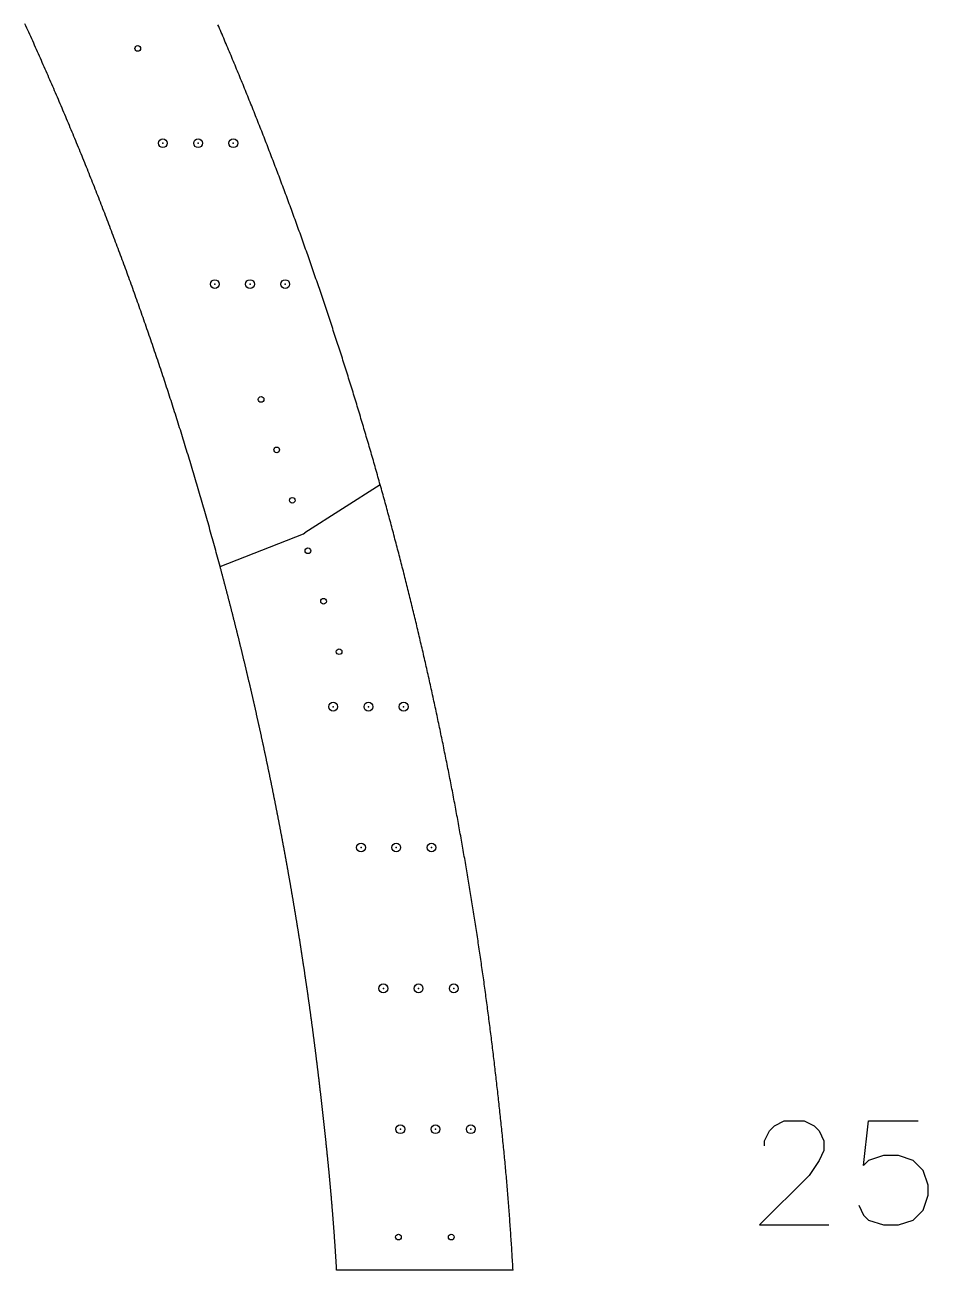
# Model space of a CAD drawing. Extents: x 44 to 491, y 65 to 774.
# Drawn here: x 388 to 490.6, y 225.2 to 366.6 of the extents above; entities that cross this region are included whole.
import ezdxf

# ---------------------------------------------------------------- set-up
doc = ezdxf.new("R2010")
doc.units = 0
doc.header["$PDMODE"] = 32
doc.header["$PDSIZE"] = 1
doc.layers.get('0').update_dxf_attribs({"linetype": 'CONTINUOUS'})
for name, color, linetype in [('ANNOTATION', 7, 'CONTINUOUS'), ('DRILLING', 3, 'CONTINUOUS'), ('ENGRAVE', 4, 'CONTINUOUS')]:
    doc.layers.add(name, color=color, linetype=linetype)

# ---------------------------------------------------------------- blocks, each defined once
blk = doc.blocks.new('*U211')
at = {"layer": 'ENGRAVE'}
blk.add_point((0, 0), dxfattribs=at)
blk = doc.blocks.new('*U212')
at = {"layer": 'ENGRAVE', "color": 0, "linetype": 'BYBLOCK'}
for p in [(0, 0), (4, 0), (8, 0)]:
    blk.add_blockref('*U211', p, dxfattribs=at)
blk = doc.blocks.new('*U213')
at = {"layer": 'ENGRAVE'}
blk.add_point((0, 0), dxfattribs=at)
blk = doc.blocks.new('*U214')
at = {"layer": 'ENGRAVE', "color": 0, "linetype": 'BYBLOCK'}
for p in [(0, 0), (4, 0), (8, 0)]:
    blk.add_blockref('*U213', p, dxfattribs=at)
blk = doc.blocks.new('*U215')
at = {"layer": 'ENGRAVE'}
blk.add_point((0, 0), dxfattribs=at)
blk = doc.blocks.new('*U216')
at = {"layer": 'ENGRAVE', "color": 0, "linetype": 'BYBLOCK'}
for p in [(0, 0), (4, 0), (8, 0)]:
    blk.add_blockref('*U215', p, dxfattribs=at)
blk = doc.blocks.new('*U217')
at = {"layer": 'ENGRAVE'}
blk.add_point((0, 0), dxfattribs=at)
blk = doc.blocks.new('*U218')
at = {"layer": 'ENGRAVE', "color": 0, "linetype": 'BYBLOCK'}
for p in [(0, 0), (4, 0), (8, 0)]:
    blk.add_blockref('*U217', p, dxfattribs=at)
blk = doc.blocks.new('*U219')
at = {"layer": 'ENGRAVE'}
blk.add_point((0, 0), dxfattribs=at)
blk = doc.blocks.new('*U220')
at = {"layer": 'ENGRAVE', "color": 0, "linetype": 'BYBLOCK'}
for p in [(0, 0), (4, 0), (8, 0)]:
    blk.add_blockref('*U219', p, dxfattribs=at)
blk = doc.blocks.new('*U221')
at = {"layer": 'ENGRAVE'}
blk.add_point((0, 0), dxfattribs=at)
blk = doc.blocks.new('*U222')
at = {"layer": 'ENGRAVE', "color": 0, "linetype": 'BYBLOCK'}
for p in [(0, 0), (4, 0), (8, 0)]:
    blk.add_blockref('*U221', p, dxfattribs=at)

msp = doc.modelspace()

# ---------------------------------------------------------------- linework, layer by layer
for p, q in [((428.3969, 314.384), (419.8392, 308.9067)), ((410.2034, 305.1139), (419.6647, 308.8178)), ((419.6647, 308.8178), (419.8392, 308.9067)), ((443.4848, 225.1752), (423.4496, 225.1752))]:
    msp.add_line(p, q)
for points in [[(410.203, 305.114, 0), (410.133, 305.374, 0), (410.063, 305.633, 0), (409.993, 305.893, 0), (409.922, 306.153, 0), (409.851, 306.412, 0), (409.78, 306.672, 0), (409.709, 306.931, 0), (409.638, 307.19, 0), (409.566, 307.45, 0), (409.495, 307.709, 0), (409.423, 307.968, 0), (409.351, 308.227, 0), (409.279, 308.486, 0), (409.206, 308.746, 0), (409.134, 309.005, 0), (409.061, 309.264, 0), (408.988, 309.523, 0), (408.915, 309.781, 0), (408.842, 310.04, 0), (408.769, 310.299, 0), (408.695, 310.558, 0), (408.622, 310.816, 0), (408.548, 311.075, 0), (408.474, 311.334, 0), (408.399, 311.592, 0), (408.325, 311.851, 0), (408.25, 312.109, 0), (408.176, 312.367, 0), (408.101, 312.626, 0), (408.026, 312.884, 0), (407.95, 313.142, 0), (407.875, 313.4, 0), (407.799, 313.659, 0), (407.724, 313.917, 0), (407.648, 314.175, 0), (407.572, 314.433, 0), (407.495, 314.69, 0), (407.419, 314.948, 0), (407.342, 315.206, 0), (407.265, 315.464, 0), (407.188, 315.722, 0), (407.111, 315.979, 0), (407.034, 316.237, 0), (406.957, 316.494, 0), (406.879, 316.752, 0), (406.801, 317.009, 0), (406.723, 317.267, 0), (406.645, 317.524, 0), (406.567, 317.781, 0), (406.488, 318.038, 0), (406.409, 318.296, 0), (406.331, 318.553, 0), (406.251, 318.81, 0), (406.172, 319.067, 0), (406.093, 319.324, 0), (406.013, 319.58, 0), (405.934, 319.837, 0), (405.854, 320.094, 0), (405.774, 320.351, 0), (405.694, 320.607, 0), (405.613, 320.864, 0), (405.533, 321.121, 0), (405.452, 321.377, 0), (405.371, 321.634, 0), (405.29, 321.89, 0), (405.209, 322.146, 0), (405.127, 322.403, 0), (405.046, 322.659, 0), (404.964, 322.915, 0), (404.882, 323.171, 0), (404.8, 323.427, 0), (404.718, 323.683, 0), (404.635, 323.939, 0), (404.552, 324.195, 0), (404.47, 324.451, 0), (404.387, 324.706, 0), (404.304, 324.962, 0), (404.22, 325.218, 0), (404.137, 325.473, 0), (404.053, 325.729, 0), (403.969, 325.984, 0), (403.885, 326.24, 0), (403.801, 326.495, 0), (403.717, 326.75, 0), (403.632, 327.006, 0), (403.548, 327.261, 0), (403.463, 327.516, 0), (403.378, 327.771, 0), (403.293, 328.026, 0), (403.207, 328.281, 0), (403.122, 328.536, 0), (403.036, 328.791, 0), (402.95, 329.045, 0), (402.864, 329.3, 0), (402.778, 329.555, 0), (402.692, 329.809, 0), (402.605, 330.064, 0), (402.519, 330.318, 0), (402.432, 330.573, 0), (402.345, 330.827, 0), (402.257, 331.081, 0), (402.17, 331.336, 0), (402.082, 331.59, 0), (401.995, 331.844, 0), (401.907, 332.098, 0), (401.819, 332.352, 0), (401.73, 332.606, 0), (401.642, 332.86, 0), (401.553, 333.113, 0), (401.465, 333.367, 0), (401.376, 333.621, 0), (401.287, 333.874, 0), (401.197, 334.128, 0), (401.108, 334.381, 0), (401.018, 334.635, 0), (400.929, 334.888, 0), (400.839, 335.142, 0), (400.749, 335.395, 0), (400.658, 335.648, 0), (400.568, 335.901, 0), (400.477, 336.154, 0), (400.386, 336.407, 0), (400.295, 336.66, 0), (400.204, 336.913, 0), (400.113, 337.166, 0), (400.021, 337.418, 0), (399.93, 337.671, 0), (399.838, 337.924, 0), (399.746, 338.176, 0), (399.654, 338.429, 0), (399.562, 338.681, 0), (399.469, 338.933, 0), (399.376, 339.186, 0), (399.284, 339.438, 0), (399.191, 339.69, 0), (399.097, 339.942, 0), (399.004, 340.194, 0), (398.911, 340.446, 0), (398.817, 340.698, 0), (398.723, 340.95, 0), (398.629, 341.202, 0), (398.535, 341.453, 0), (398.44, 341.705, 0), (398.346, 341.956, 0), (398.251, 342.208, 0), (398.156, 342.459, 0), (398.061, 342.711, 0), (397.966, 342.962, 0), (397.871, 343.213, 0), (397.775, 343.464, 0), (397.679, 343.716, 0), (397.583, 343.967, 0), (397.487, 344.218, 0), (397.391, 344.468, 0), (397.295, 344.719, 0), (397.198, 344.97, 0), (397.102, 345.221, 0), (397.005, 345.471, 0), (396.908, 345.722, 0), (396.81, 345.972, 0), (396.713, 346.223, 0), (396.615, 346.473, 0), (396.518, 346.723, 0), (396.42, 346.974, 0), (396.322, 347.224, 0), (396.223, 347.474, 0), (396.125, 347.724, 0), (396.026, 347.974, 0), (395.927, 348.224, 0), (395.829, 348.473, 0), (395.729, 348.723, 0), (395.63, 348.973, 0), (395.531, 349.222, 0), (395.431, 349.472, 0), (395.331, 349.721, 0), (395.231, 349.971, 0), (395.131, 350.22, 0), (395.031, 350.469, 0), (394.931, 350.718, 0), (394.83, 350.967, 0), (394.729, 351.216, 0), (394.628, 351.465, 0), (394.527, 351.714, 0), (394.426, 351.963, 0), (394.324, 352.212, 0), (394.223, 352.46, 0), (394.121, 352.709, 0), (394.019, 352.957, 0), (393.917, 353.206, 0), (393.814, 353.454, 0), (393.712, 353.702, 0), (393.609, 353.951, 0), (393.506, 354.199, 0), (393.403, 354.447, 0), (393.3, 354.695, 0), (393.197, 354.943, 0), (393.093, 355.191, 0), (392.99, 355.438, 0), (392.886, 355.686, 0), (392.782, 355.934, 0), (392.678, 356.181, 0), (392.574, 356.429, 0), (392.469, 356.676, 0), (392.364, 356.923, 0), (392.259, 357.171, 0), (392.154, 357.418, 0), (392.049, 357.665, 0), (391.944, 357.912, 0), (391.838, 358.159, 0), (391.733, 358.406, 0), (391.627, 358.652, 0), (391.521, 358.899, 0), (391.415, 359.146, 0), (391.308, 359.392, 0), (391.202, 359.639, 0), (391.095, 359.885, 0), (390.988, 360.132, 0), (390.881, 360.378, 0), (390.774, 360.624, 0), (390.667, 360.87, 0), (390.559, 361.116, 0), (390.451, 361.362, 0), (390.344, 361.608, 0), (390.236, 361.854, 0), (390.127, 362.099, 0), (390.019, 362.345, 0), (389.91, 362.591, 0), (389.802, 362.836, 0), (389.693, 363.081, 0), (389.584, 363.327, 0), (389.475, 363.572, 0), (389.365, 363.817, 0), (389.256, 364.062, 0), (389.146, 364.307, 0), (389.036, 364.552, 0), (388.926, 364.797, 0), (388.816, 365.042, 0), (388.705, 365.286, 0), (388.595, 365.531, 0), (388.484, 365.775, 0), (388.373, 366.02, 0), (388.262, 366.264, 0), (388.151, 366.508, 0), (388.04, 366.753, 0)], [(428.397, 314.384, 0), (428.333, 314.613, 0), (428.268, 314.842, 0), (428.204, 315.071, 0), (428.139, 315.3, 0), (428.074, 315.529, 0), (428.009, 315.758, 0), (427.944, 315.987, 0), (427.879, 316.216, 0), (427.814, 316.445, 0), (427.748, 316.674, 0), (427.683, 316.903, 0), (427.617, 317.132, 0), (427.551, 317.36, 0), (427.485, 317.589, 0), (427.419, 317.818, 0), (427.353, 318.046, 0), (427.287, 318.275, 0), (427.22, 318.503, 0), (427.154, 318.732, 0), (427.087, 318.96, 0), (427.02, 319.189, 0), (426.953, 319.417, 0), (426.886, 319.645, 0), (426.819, 319.874, 0), (426.751, 320.102, 0), (426.684, 320.33, 0), (426.616, 320.559, 0), (426.548, 320.787, 0), (426.481, 321.015, 0), (426.413, 321.243, 0), (426.344, 321.471, 0), (426.276, 321.699, 0), (426.208, 321.927, 0), (426.139, 322.155, 0), (426.071, 322.383, 0), (426.002, 322.611, 0), (425.933, 322.838, 0), (425.864, 323.066, 0), (425.795, 323.294, 0), (425.725, 323.522, 0), (425.656, 323.749, 0), (425.586, 323.977, 0), (425.517, 324.204, 0), (425.447, 324.432, 0), (425.377, 324.66, 0), (425.307, 324.887, 0), (425.237, 325.114, 0), (425.166, 325.342, 0), (425.096, 325.569, 0), (425.025, 325.796, 0), (424.955, 326.024, 0), (424.884, 326.251, 0), (424.813, 326.478, 0), (424.742, 326.705, 0), (424.671, 326.932, 0), (424.599, 327.159, 0), (424.528, 327.386, 0), (424.456, 327.613, 0), (424.384, 327.84, 0), (424.313, 328.067, 0), (424.241, 328.294, 0), (424.168, 328.521, 0), (424.096, 328.748, 0), (424.024, 328.974, 0), (423.951, 329.201, 0), (423.879, 329.428, 0), (423.806, 329.654, 0), (423.733, 329.881, 0), (423.66, 330.108, 0), (423.587, 330.334, 0), (423.514, 330.56, 0), (423.44, 330.787, 0), (423.367, 331.013, 0), (423.293, 331.24, 0), (423.219, 331.466, 0), (423.145, 331.692, 0), (423.071, 331.918, 0), (422.997, 332.144, 0), (422.923, 332.371, 0), (422.849, 332.597, 0), (422.774, 332.823, 0), (422.699, 333.049, 0), (422.625, 333.275, 0), (422.55, 333.501, 0), (422.475, 333.726, 0), (422.399, 333.952, 0), (422.324, 334.178, 0), (422.249, 334.404, 0), (422.173, 334.629, 0), (422.097, 334.855, 0), (422.022, 335.081, 0), (421.946, 335.306, 0), (421.87, 335.532, 0), (421.793, 335.757, 0), (421.717, 335.983, 0), (421.641, 336.208, 0), (421.564, 336.433, 0), (421.487, 336.659, 0), (421.41, 336.884, 0), (421.333, 337.109, 0), (421.256, 337.334, 0), (421.179, 337.559, 0), (421.102, 337.785, 0), (421.024, 338.01, 0), (420.947, 338.235, 0), (420.869, 338.46, 0), (420.791, 338.684, 0), (420.713, 338.909, 0), (420.635, 339.134, 0), (420.557, 339.359, 0), (420.478, 339.584, 0), (420.4, 339.808, 0), (420.321, 340.033, 0), (420.242, 340.258, 0), (420.164, 340.482, 0), (420.085, 340.707, 0), (420.005, 340.931, 0), (419.926, 341.156, 0), (419.847, 341.38, 0), (419.767, 341.604, 0), (419.688, 341.829, 0), (419.608, 342.053, 0), (419.528, 342.277, 0), (419.448, 342.501, 0), (419.368, 342.725, 0), (419.287, 342.949, 0), (419.207, 343.173, 0), (419.127, 343.397, 0), (419.046, 343.621, 0), (418.965, 343.845, 0), (418.884, 344.069, 0), (418.803, 344.293, 0), (418.722, 344.516, 0), (418.641, 344.74, 0), (418.559, 344.964, 0), (418.478, 345.187, 0), (418.396, 345.411, 0), (418.314, 345.634, 0), (418.232, 345.858, 0), (418.15, 346.081, 0), (418.068, 346.305, 0), (417.986, 346.528, 0), (417.903, 346.751, 0), (417.82, 346.974, 0), (417.738, 347.198, 0), (417.655, 347.421, 0), (417.572, 347.644, 0), (417.489, 347.867, 0), (417.406, 348.09, 0), (417.322, 348.313, 0), (417.239, 348.536, 0), (417.155, 348.758, 0), (417.072, 348.981, 0), (416.988, 349.204, 0), (416.904, 349.427, 0), (416.82, 349.649, 0), (416.735, 349.872, 0), (416.651, 350.095, 0), (416.566, 350.317, 0), (416.482, 350.539, 0), (416.397, 350.762, 0), (416.312, 350.984, 0), (416.227, 351.207, 0), (416.142, 351.429, 0), (416.057, 351.651, 0), (415.971, 351.873, 0), (415.886, 352.095, 0), (415.8, 352.317, 0), (415.715, 352.539, 0), (415.629, 352.761, 0), (415.543, 352.983, 0), (415.457, 353.205, 0), (415.37, 353.427, 0), (415.284, 353.649, 0), (415.197, 353.871, 0), (415.111, 354.092, 0), (415.024, 354.314, 0), (414.937, 354.535, 0), (414.85, 354.757, 0), (414.763, 354.978, 0), (414.675, 355.2, 0), (414.588, 355.421, 0), (414.501, 355.643, 0), (414.413, 355.864, 0), (414.325, 356.085, 0), (414.237, 356.306, 0), (414.149, 356.527, 0), (414.061, 356.748, 0), (413.973, 356.969, 0), (413.884, 357.19, 0), (413.796, 357.411, 0), (413.707, 357.632, 0), (413.618, 357.853, 0), (413.529, 358.074, 0), (413.44, 358.294, 0), (413.351, 358.515, 0), (413.262, 358.736, 0), (413.172, 358.956, 0), (413.083, 359.177, 0), (412.993, 359.397, 0), (412.903, 359.618, 0), (412.813, 359.838, 0), (412.723, 360.058, 0), (412.633, 360.279, 0), (412.542, 360.499, 0), (412.452, 360.719, 0), (412.361, 360.939, 0), (412.271, 361.159, 0), (412.18, 361.379, 0), (412.089, 361.599, 0), (411.998, 361.819, 0), (411.907, 362.039, 0), (411.815, 362.258, 0), (411.724, 362.478, 0), (411.632, 362.698, 0), (411.54, 362.917, 0), (411.449, 363.137, 0), (411.357, 363.357, 0), (411.264, 363.576, 0), (411.172, 363.795, 0), (411.08, 364.015, 0), (410.987, 364.234, 0), (410.895, 364.453, 0), (410.802, 364.672, 0), (410.709, 364.892, 0), (410.616, 365.111, 0), (410.523, 365.33, 0), (410.43, 365.549, 0), (410.336, 365.768, 0), (410.243, 365.986, 0), (410.149, 366.205, 0), (410.056, 366.424, 0), (409.962, 366.643, 0)], [(443.485, 225.175, 0), (443.471, 225.411, 0), (443.457, 225.648, 0), (443.443, 225.884, 0), (443.429, 226.12, 0), (443.415, 226.356, 0), (443.4, 226.593, 0), (443.386, 226.829, 0), (443.372, 227.065, 0), (443.357, 227.301, 0), (443.343, 227.537, 0), (443.328, 227.774, 0), (443.313, 228.01, 0), (443.298, 228.246, 0), (443.282, 228.482, 0), (443.267, 228.718, 0), (443.251, 228.955, 0), (443.236, 229.191, 0), (443.22, 229.427, 0), (443.203, 229.663, 0), (443.187, 229.899, 0), (443.171, 230.135, 0), (443.154, 230.371, 0), (443.137, 230.607, 0), (443.12, 230.843, 0), (443.103, 231.079, 0), (443.086, 231.315, 0), (443.068, 231.551, 0), (443.051, 231.787, 0), (443.033, 232.023, 0), (443.015, 232.259, 0), (442.996, 232.495, 0), (442.978, 232.731, 0), (442.96, 232.967, 0), (442.941, 233.203, 0), (442.922, 233.439, 0), (442.903, 233.675, 0), (442.883, 233.911, 0), (442.864, 234.147, 0), (442.844, 234.383, 0), (442.824, 234.618, 0), (442.804, 234.854, 0), (442.784, 235.09, 0), (442.764, 235.326, 0), (442.743, 235.562, 0), (442.722, 235.797, 0), (442.702, 236.033, 0), (442.68, 236.269, 0), (442.659, 236.505, 0), (442.637, 236.74, 0), (442.616, 236.976, 0), (442.594, 237.212, 0), (442.572, 237.447, 0), (442.55, 237.683, 0), (442.527, 237.918, 0), (442.504, 238.154, 0), (442.482, 238.389, 0), (442.459, 238.625, 0), (442.436, 238.861, 0), (442.412, 239.096, 0), (442.389, 239.332, 0), (442.366, 239.567, 0), (442.342, 239.803, 0), (442.318, 240.038, 0), (442.294, 240.273, 0), (442.27, 240.509, 0), (442.246, 240.744, 0), (442.221, 240.98, 0), (442.197, 241.215, 0), (442.172, 241.45, 0), (442.148, 241.686, 0), (442.123, 241.921, 0), (442.098, 242.157, 0), (442.073, 242.392, 0), (442.047, 242.627, 0), (442.022, 242.863, 0), (441.997, 243.098, 0), (441.971, 243.333, 0), (441.946, 243.568, 0), (441.92, 243.804, 0), (441.894, 244.039, 0), (441.868, 244.274, 0), (441.842, 244.509, 0), (441.816, 244.745, 0), (441.79, 244.98, 0), (441.764, 245.215, 0), (441.738, 245.45, 0), (441.711, 245.686, 0), (441.685, 245.921, 0), (441.658, 246.156, 0), (441.632, 246.391, 0), (441.605, 246.626, 0), (441.578, 246.861, 0), (441.551, 247.096, 0), (441.524, 247.332, 0), (441.497, 247.567, 0), (441.47, 247.802, 0), (441.442, 248.037, 0), (441.415, 248.272, 0), (441.387, 248.507, 0), (441.359, 248.742, 0), (441.332, 248.977, 0), (441.304, 249.212, 0), (441.276, 249.447, 0), (441.248, 249.682, 0), (441.219, 249.917, 0), (441.191, 250.152, 0), (441.162, 250.387, 0), (441.134, 250.622, 0), (441.105, 250.857, 0), (441.076, 251.092, 0), (441.047, 251.327, 0), (441.018, 251.561, 0), (440.989, 251.796, 0), (440.96, 252.031, 0), (440.93, 252.266, 0), (440.901, 252.501, 0), (440.871, 252.736, 0), (440.841, 252.97, 0), (440.812, 253.205, 0), (440.781, 253.44, 0), (440.751, 253.675, 0), (440.721, 253.909, 0), (440.69, 254.144, 0), (440.66, 254.379, 0), (440.629, 254.613, 0), (440.598, 254.848, 0), (440.567, 255.083, 0), (440.536, 255.317, 0), (440.505, 255.552, 0), (440.474, 255.786, 0), (440.442, 256.021, 0), (440.41, 256.255, 0), (440.379, 256.49, 0), (440.347, 256.724, 0), (440.315, 256.959, 0), (440.282, 257.193, 0), (440.25, 257.428, 0), (440.218, 257.662, 0), (440.185, 257.897, 0), (440.152, 258.131, 0), (440.119, 258.365, 0), (440.086, 258.6, 0), (440.053, 258.834, 0), (440.02, 259.068, 0), (439.986, 259.303, 0), (439.953, 259.537, 0), (439.919, 259.771, 0), (439.885, 260.005, 0), (439.851, 260.24, 0), (439.817, 260.474, 0), (439.783, 260.708, 0), (439.749, 260.942, 0), (439.714, 261.176, 0), (439.68, 261.411, 0), (439.645, 261.645, 0), (439.61, 261.879, 0), (439.575, 262.113, 0), (439.54, 262.347, 0), (439.505, 262.581, 0), (439.469, 262.815, 0), (439.434, 263.049, 0), (439.398, 263.283, 0), (439.362, 263.517, 0), (439.327, 263.751, 0), (439.291, 263.985, 0), (439.254, 264.219, 0), (439.218, 264.452, 0), (439.182, 264.686, 0), (439.145, 264.92, 0), (439.108, 265.154, 0), (439.072, 265.388, 0), (439.035, 265.621, 0), (438.998, 265.855, 0), (438.96, 266.089, 0), (438.923, 266.323, 0), (438.886, 266.556, 0), (438.848, 266.79, 0), (438.811, 267.024, 0), (438.773, 267.257, 0), (438.735, 267.491, 0), (438.697, 267.724, 0), (438.659, 267.958, 0), (438.62, 268.192, 0), (438.582, 268.425, 0), (438.543, 268.659, 0), (438.505, 268.892, 0), (438.466, 269.126, 0), (438.427, 269.359, 0), (438.388, 269.592, 0), (438.349, 269.826, 0), (438.309, 270.059, 0), (438.27, 270.293, 0), (438.23, 270.526, 0), (438.19, 270.759, 0), (438.151, 270.993, 0), (438.111, 271.226, 0), (438.071, 271.459, 0), (438.03, 271.692, 0), (437.99, 271.925, 0), (437.95, 272.159, 0), (437.909, 272.392, 0), (437.868, 272.625, 0), (437.827, 272.858, 0), (437.787, 273.091, 0), (437.745, 273.324, 0), (437.704, 273.557, 0), (437.663, 273.79, 0), (437.621, 274.023, 0), (437.58, 274.256, 0), (437.538, 274.489, 0), (437.496, 274.722, 0), (437.454, 274.955, 0), (437.412, 275.188, 0), (437.37, 275.421, 0), (437.328, 275.654, 0), (437.285, 275.887, 0), (437.242, 276.119, 0), (437.2, 276.352, 0), (437.157, 276.585, 0), (437.114, 276.818, 0), (437.071, 277.05, 0), (437.027, 277.283, 0), (436.984, 277.516, 0), (436.94, 277.748, 0), (436.897, 277.981, 0), (436.853, 278.213, 0), (436.809, 278.446, 0), (436.765, 278.679, 0), (436.721, 278.911, 0), (436.677, 279.144, 0), (436.632, 279.376, 0), (436.588, 279.608, 0), (436.543, 279.841, 0), (436.498, 280.073, 0), (436.453, 280.306, 0), (436.408, 280.538, 0), (436.363, 280.77, 0), (436.318, 281.003, 0), (436.272, 281.235, 0), (436.227, 281.467, 0), (436.181, 281.699, 0), (436.135, 281.932, 0), (436.089, 282.164, 0), (436.043, 282.396, 0), (435.997, 282.628, 0), (435.951, 282.86, 0), (435.904, 283.092, 0), (435.858, 283.324, 0), (435.811, 283.556, 0), (435.764, 283.788, 0), (435.717, 284.02, 0), (435.67, 284.252, 0), (435.623, 284.484, 0), (435.575, 284.716, 0), (435.528, 284.948, 0), (435.48, 285.18, 0), (435.433, 285.411, 0), (435.385, 285.643, 0), (435.337, 285.875, 0), (435.289, 286.107, 0), (435.24, 286.338, 0), (435.192, 286.57, 0), (435.144, 286.802, 0), (435.095, 287.033, 0), (435.046, 287.265, 0), (434.997, 287.496, 0), (434.948, 287.728, 0), (434.899, 287.96, 0), (434.85, 288.191, 0), (434.8, 288.423, 0), (434.751, 288.654, 0), (434.701, 288.885, 0), (434.651, 289.117, 0), (434.601, 289.348, 0), (434.551, 289.579, 0), (434.501, 289.811, 0), (434.451, 290.042, 0), (434.401, 290.273, 0), (434.35, 290.504, 0), (434.299, 290.736, 0), (434.249, 290.967, 0), (434.198, 291.198, 0), (434.147, 291.429, 0), (434.095, 291.66, 0), (434.044, 291.891, 0), (433.993, 292.122, 0), (433.941, 292.353, 0), (433.889, 292.584, 0), (433.837, 292.815, 0), (433.786, 293.046, 0), (433.733, 293.277, 0), (433.681, 293.508, 0), (433.629, 293.738, 0), (433.576, 293.969, 0), (433.524, 294.2, 0), (433.471, 294.431, 0), (433.418, 294.661, 0), (433.365, 294.892, 0), (433.312, 295.123, 0), (433.259, 295.353, 0), (433.206, 295.584, 0), (433.152, 295.814, 0), (433.098, 296.045, 0), (433.045, 296.275, 0), (432.991, 296.506, 0), (432.937, 296.736, 0), (432.883, 296.967, 0), (432.829, 297.197, 0), (432.774, 297.427, 0), (432.72, 297.658, 0), (432.665, 297.888, 0), (432.61, 298.118, 0), (432.555, 298.348, 0), (432.5, 298.579, 0), (432.445, 298.809, 0), (432.39, 299.039, 0), (432.335, 299.269, 0), (432.279, 299.499, 0), (432.223, 299.729, 0), (432.168, 299.959, 0), (432.112, 300.189, 0), (432.056, 300.419, 0), (431.999, 300.649, 0), (431.943, 300.879, 0), (431.887, 301.109, 0), (431.83, 301.338, 0), (431.774, 301.568, 0), (431.717, 301.798, 0), (431.66, 302.028, 0), (431.603, 302.257, 0), (431.546, 302.487, 0), (431.488, 302.717, 0), (431.431, 302.946, 0), (431.373, 303.176, 0), (431.316, 303.405, 0), (431.258, 303.635, 0), (431.2, 303.864, 0), (431.142, 304.094, 0), (431.084, 304.323, 0), (431.025, 304.553, 0), (430.967, 304.782, 0), (430.908, 305.011, 0), (430.85, 305.241, 0), (430.791, 305.47, 0), (430.732, 305.699, 0), (430.673, 305.928, 0), (430.613, 306.157, 0), (430.554, 306.386, 0), (430.495, 306.615, 0), (430.435, 306.845, 0), (430.375, 307.074, 0), (430.315, 307.302, 0), (430.255, 307.531, 0), (430.195, 307.76, 0), (430.135, 307.989, 0), (430.075, 308.218, 0), (430.014, 308.447, 0), (429.954, 308.676, 0), (429.893, 308.904, 0), (429.832, 309.133, 0), (429.771, 309.362, 0), (429.71, 309.59, 0), (429.649, 309.819, 0), (429.587, 310.048, 0), (429.526, 310.276, 0), (429.464, 310.505, 0), (429.402, 310.733, 0), (429.34, 310.962, 0), (429.278, 311.19, 0), (429.216, 311.418, 0), (429.154, 311.647, 0), (429.092, 311.875, 0), (429.029, 312.103, 0), (428.966, 312.331, 0), (428.904, 312.56, 0), (428.841, 312.788, 0), (428.778, 313.016, 0), (428.715, 313.244, 0), (428.651, 313.472, 0), (428.588, 313.7, 0), (428.524, 313.928, 0), (428.461, 314.156, 0), (428.397, 314.384, 0)], [(423.45, 225.175, 0), (423.444, 225.261, 0), (423.439, 225.347, 0), (423.434, 225.433, 0), (423.429, 225.519, 0), (423.424, 225.604, 0), (423.419, 225.689, 0), (423.413, 225.775, 0), (423.408, 225.859, 0), (423.403, 225.944, 0), (423.398, 226.029, 0), (423.393, 226.113, 0), (423.387, 226.197, 0), (423.382, 226.281, 0), (423.377, 226.365, 0), (423.372, 226.449, 0), (423.366, 226.533, 0), (423.361, 226.617, 0), (423.356, 226.7, 0), (423.35, 226.784, 0), (423.345, 226.867, 0), (423.34, 226.95, 0), (423.334, 227.034, 0), (423.329, 227.117, 0), (423.324, 227.2, 0), (423.318, 227.284, 0), (423.313, 227.367, 0), (423.307, 227.45, 0), (423.302, 227.534, 0), (423.296, 227.617, 0), (423.291, 227.701, 0), (423.285, 227.784, 0), (423.279, 227.867, 0), (423.274, 227.951, 0), (423.268, 228.034, 0), (423.262, 228.117, 0), (423.257, 228.201, 0), (423.251, 228.284, 0), (423.245, 228.367, 0), (423.24, 228.451, 0), (423.234, 228.534, 0), (423.228, 228.617, 0), (423.222, 228.7, 0), (423.216, 228.784, 0), (423.21, 228.867, 0), (423.205, 228.95, 0), (423.199, 229.033, 0), (423.193, 229.117, 0), (423.187, 229.2, 0), (423.181, 229.283, 0), (423.175, 229.366, 0), (423.169, 229.449, 0), (423.163, 229.532, 0), (423.157, 229.616, 0), (423.151, 229.699, 0), (423.145, 229.782, 0), (423.138, 229.865, 0), (423.132, 229.948, 0), (423.126, 230.031, 0), (423.12, 230.114, 0), (423.114, 230.197, 0), (423.107, 230.28, 0), (423.101, 230.363, 0), (423.095, 230.446, 0), (423.089, 230.529, 0), (423.082, 230.612, 0), (423.076, 230.695, 0), (423.07, 230.778, 0), (423.063, 230.861, 0), (423.057, 230.944, 0), (423.05, 231.027, 0), (423.044, 231.11, 0), (423.037, 231.193, 0), (423.031, 231.276, 0), (423.024, 231.359, 0), (423.018, 231.442, 0), (423.011, 231.524, 0), (423.005, 231.607, 0), (422.998, 231.69, 0), (422.991, 231.773, 0), (422.985, 231.856, 0), (422.978, 231.939, 0), (422.971, 232.021, 0), (422.964, 232.104, 0), (422.958, 232.187, 0), (422.951, 232.27, 0), (422.944, 232.352, 0), (422.937, 232.435, 0), (422.93, 232.518, 0), (422.924, 232.601, 0), (422.917, 232.683, 0), (422.91, 232.766, 0), (422.903, 232.848, 0), (422.896, 232.931, 0), (422.889, 233.014, 0), (422.882, 233.096, 0), (422.875, 233.179, 0), (422.868, 233.261, 0), (422.861, 233.344, 0), (422.853, 233.426, 0), (422.846, 233.509, 0), (422.839, 233.592, 0), (422.832, 233.674, 0), (422.825, 233.757, 0), (422.817, 233.839, 0), (422.81, 233.922, 0), (422.803, 234.004, 0), (422.796, 234.087, 0), (422.788, 234.169, 0), (422.781, 234.252, 0), (422.774, 234.334, 0), (422.766, 234.417, 0), (422.759, 234.5, 0), (422.751, 234.582, 0), (422.744, 234.665, 0), (422.736, 234.748, 0), (422.729, 234.83, 0), (422.721, 234.913, 0), (422.713, 234.996, 0), (422.706, 235.078, 0), (422.698, 235.161, 0), (422.691, 235.244, 0), (422.683, 235.327, 0), (422.675, 235.409, 0), (422.667, 235.492, 0), (422.66, 235.575, 0), (422.652, 235.658, 0), (422.644, 235.741, 0), (422.636, 235.824, 0), (422.628, 235.907, 0), (422.62, 235.99, 0), (422.612, 236.073, 0), (422.604, 236.157, 0), (422.596, 236.24, 0), (422.588, 236.323, 0), (422.58, 236.406, 0), (422.572, 236.49, 0), (422.564, 236.573, 0), (422.556, 236.656, 0), (422.548, 236.74, 0), (422.54, 236.823, 0), (422.531, 236.907, 0), (422.523, 236.99, 0), (422.515, 237.074, 0), (422.507, 237.157, 0), (422.498, 237.241, 0), (422.49, 237.325, 0), (422.482, 237.408, 0), (422.473, 237.492, 0), (422.465, 237.576, 0), (422.457, 237.66, 0), (422.448, 237.744, 0), (422.44, 237.828, 0), (422.431, 237.911, 0), (422.423, 237.995, 0), (422.414, 238.079, 0), (422.406, 238.163, 0), (422.397, 238.247, 0), (422.388, 238.332, 0), (422.38, 238.416, 0), (422.371, 238.5, 0), (422.362, 238.584, 0), (422.354, 238.668, 0), (422.345, 238.753, 0), (422.336, 238.837, 0), (422.328, 238.921, 0), (422.319, 239.006, 0), (422.31, 239.09, 0), (422.301, 239.175, 0), (422.292, 239.259, 0), (422.284, 239.344, 0), (422.275, 239.428, 0), (422.266, 239.513, 0), (422.257, 239.597, 0), (422.248, 239.682, 0), (422.239, 239.767, 0), (422.23, 239.852, 0), (422.221, 239.936, 0), (422.212, 240.021, 0), (422.203, 240.106, 0), (422.194, 240.191, 0), (422.185, 240.276, 0), (422.176, 240.361, 0), (422.167, 240.446, 0), (422.158, 240.531, 0), (422.148, 240.616, 0), (422.139, 240.701, 0), (422.13, 240.787, 0), (422.121, 240.872, 0), (422.112, 240.957, 0), (422.103, 241.042, 0), (422.093, 241.128, 0), (422.084, 241.213, 0), (422.075, 241.298, 0), (422.065, 241.384, 0), (422.056, 241.469, 0), (422.047, 241.554, 0), (422.038, 241.64, 0), (422.028, 241.725, 0), (422.019, 241.811, 0), (422.009, 241.896, 0), (422, 241.982, 0), (421.991, 242.067, 0), (421.981, 242.153, 0), (421.972, 242.238, 0), (421.962, 242.324, 0), (421.953, 242.409, 0), (421.943, 242.495, 0), (421.934, 242.58, 0), (421.924, 242.666, 0), (421.915, 242.751, 0), (421.905, 242.837, 0), (421.896, 242.922, 0), (421.886, 243.008, 0), (421.877, 243.093, 0), (421.867, 243.179, 0), (421.858, 243.264, 0), (421.848, 243.349, 0), (421.838, 243.435, 0), (421.829, 243.52, 0), (421.819, 243.606, 0), (421.81, 243.691, 0), (421.8, 243.776, 0), (421.79, 243.862, 0), (421.781, 243.947, 0), (421.771, 244.032, 0), (421.761, 244.117, 0), (421.752, 244.203, 0), (421.742, 244.288, 0), (421.732, 244.373, 0), (421.722, 244.458, 0), (421.713, 244.543, 0), (421.703, 244.629, 0), (421.693, 244.714, 0), (421.683, 244.799, 0), (421.674, 244.884, 0), (421.664, 244.969, 0), (421.654, 245.054, 0), (421.644, 245.139, 0), (421.634, 245.224, 0), (421.625, 245.309, 0), (421.615, 245.394, 0), (421.605, 245.479, 0), (421.595, 245.564, 0), (421.585, 245.649, 0), (421.575, 245.734, 0), (421.565, 245.819, 0), (421.555, 245.904, 0), (421.545, 245.989, 0), (421.535, 246.074, 0), (421.525, 246.159, 0), (421.515, 246.244, 0), (421.505, 246.329, 0), (421.495, 246.413, 0), (421.485, 246.498, 0), (421.475, 246.583, 0), (421.465, 246.668, 0), (421.455, 246.753, 0), (421.445, 246.837, 0), (421.435, 246.922, 0), (421.425, 247.007, 0), (421.415, 247.092, 0), (421.405, 247.176, 0), (421.395, 247.261, 0), (421.384, 247.346, 0), (421.374, 247.43, 0), (421.364, 247.515, 0), (421.354, 247.6, 0), (421.344, 247.684, 0), (421.333, 247.769, 0), (421.323, 247.853, 0), (421.313, 247.938, 0), (421.303, 248.023, 0), (421.292, 248.107, 0), (421.282, 248.192, 0), (421.272, 248.276, 0), (421.261, 248.361, 0), (421.251, 248.445, 0), (421.241, 248.53, 0), (421.23, 248.614, 0), (421.22, 248.698, 0), (421.21, 248.783, 0), (421.199, 248.867, 0), (421.189, 248.952, 0), (421.178, 249.036, 0), (421.168, 249.12, 0), (421.157, 249.205, 0), (421.147, 249.289, 0), (421.136, 249.373, 0), (421.126, 249.457, 0), (421.115, 249.542, 0), (421.105, 249.626, 0), (421.094, 249.71, 0), (421.084, 249.794, 0), (421.073, 249.879, 0), (421.062, 249.963, 0), (421.052, 250.047, 0), (421.041, 250.131, 0), (421.031, 250.215, 0), (421.02, 250.299, 0), (421.009, 250.383, 0), (420.998, 250.467, 0), (420.988, 250.552, 0), (420.977, 250.636, 0), (420.966, 250.72, 0), (420.956, 250.804, 0), (420.945, 250.888, 0), (420.934, 250.972, 0), (420.923, 251.056, 0), (420.912, 251.14, 0), (420.901, 251.224, 0), (420.891, 251.308, 0), (420.88, 251.392, 0), (420.869, 251.476, 0), (420.858, 251.56, 0), (420.847, 251.644, 0), (420.836, 251.727, 0), (420.825, 251.811, 0), (420.814, 251.895, 0), (420.803, 251.979, 0), (420.792, 252.063, 0), (420.781, 252.147, 0), (420.77, 252.231, 0), (420.759, 252.315, 0), (420.748, 252.399, 0), (420.737, 252.482, 0), (420.726, 252.566, 0), (420.715, 252.65, 0), (420.703, 252.734, 0), (420.692, 252.818, 0), (420.681, 252.902, 0), (420.67, 252.985, 0), (420.659, 253.069, 0), (420.647, 253.153, 0), (420.636, 253.237, 0), (420.625, 253.321, 0), (420.614, 253.404, 0), (420.602, 253.488, 0), (420.591, 253.572, 0), (420.58, 253.656, 0), (420.568, 253.739, 0), (420.557, 253.823, 0), (420.546, 253.907, 0), (420.534, 253.991, 0), (420.523, 254.074, 0), (420.511, 254.158, 0), (420.5, 254.242, 0), (420.488, 254.326, 0), (420.477, 254.409, 0), (420.465, 254.493, 0), (420.454, 254.577, 0), (420.442, 254.661, 0), (420.431, 254.744, 0), (420.419, 254.828, 0), (420.407, 254.912, 0), (420.396, 254.996, 0), (420.384, 255.079, 0), (420.373, 255.163, 0), (420.361, 255.247, 0), (420.349, 255.331, 0), (420.337, 255.414, 0), (420.326, 255.498, 0), (420.314, 255.582, 0), (420.302, 255.666, 0), (420.29, 255.749, 0), (420.279, 255.833, 0), (420.267, 255.917, 0), (420.255, 256.001, 0), (420.243, 256.084, 0), (420.231, 256.168, 0), (420.219, 256.252, 0), (420.207, 256.336, 0), (420.195, 256.419, 0), (420.183, 256.503, 0), (420.171, 256.587, 0), (420.159, 256.671, 0), (420.147, 256.754, 0), (420.135, 256.838, 0), (420.123, 256.922, 0), (420.111, 257.006, 0), (420.099, 257.09, 0), (420.087, 257.173, 0), (420.075, 257.257, 0), (420.063, 257.341, 0), (420.05, 257.425, 0), (420.038, 257.508, 0), (420.026, 257.592, 0), (420.014, 257.676, 0), (420.002, 257.76, 0), (419.989, 257.843, 0), (419.977, 257.927, 0), (419.965, 258.011, 0), (419.952, 258.095, 0), (419.94, 258.179, 0), (419.928, 258.262, 0), (419.915, 258.346, 0), (419.903, 258.43, 0), (419.891, 258.514, 0), (419.878, 258.597, 0), (419.866, 258.681, 0), (419.853, 258.765, 0), (419.841, 258.849, 0), (419.828, 258.932, 0), (419.816, 259.016, 0), (419.803, 259.1, 0), (419.791, 259.184, 0), (419.778, 259.267, 0), (419.766, 259.351, 0), (419.753, 259.435, 0), (419.74, 259.519, 0), (419.728, 259.603, 0), (419.715, 259.686, 0), (419.702, 259.77, 0), (419.69, 259.854, 0), (419.677, 259.938, 0), (419.664, 260.021, 0), (419.652, 260.105, 0), (419.639, 260.189, 0), (419.626, 260.273, 0), (419.613, 260.356, 0), (419.6, 260.44, 0), (419.588, 260.524, 0), (419.575, 260.608, 0), (419.562, 260.692, 0), (419.549, 260.775, 0), (419.536, 260.859, 0), (419.523, 260.943, 0), (419.51, 261.027, 0), (419.497, 261.11, 0), (419.484, 261.194, 0), (419.471, 261.278, 0), (419.458, 261.362, 0), (419.445, 261.445, 0), (419.432, 261.529, 0), (419.419, 261.613, 0), (419.406, 261.697, 0), (419.393, 261.78, 0), (419.38, 261.864, 0), (419.367, 261.948, 0), (419.354, 262.032, 0), (419.34, 262.115, 0), (419.327, 262.199, 0), (419.314, 262.283, 0), (419.301, 262.367, 0), (419.288, 262.45, 0), (419.274, 262.534, 0), (419.261, 262.618, 0), (419.248, 262.702, 0), (419.235, 262.785, 0), (419.221, 262.869, 0), (419.208, 262.953, 0), (419.195, 263.037, 0), (419.181, 263.12, 0), (419.168, 263.204, 0), (419.154, 263.288, 0), (419.141, 263.372, 0), (419.127, 263.455, 0), (419.114, 263.539, 0), (419.101, 263.623, 0), (419.087, 263.707, 0), (419.074, 263.79, 0), (419.06, 263.874, 0), (419.046, 263.958, 0), (419.033, 264.042, 0), (419.019, 264.125, 0), (419.006, 264.209, 0), (418.992, 264.293, 0), (418.978, 264.376, 0), (418.965, 264.46, 0), (418.951, 264.544, 0), (418.938, 264.628, 0), (418.924, 264.711, 0), (418.91, 264.795, 0), (418.896, 264.879, 0), (418.883, 264.962, 0), (418.869, 265.046, 0), (418.855, 265.13, 0), (418.841, 265.214, 0), (418.827, 265.297, 0), (418.814, 265.381, 0), (418.8, 265.465, 0), (418.786, 265.548, 0), (418.772, 265.632, 0), (418.758, 265.716, 0), (418.744, 265.799, 0), (418.73, 265.883, 0), (418.716, 265.967, 0), (418.702, 266.05, 0), (418.688, 266.134, 0), (418.674, 266.218, 0), (418.66, 266.301, 0), (418.646, 266.385, 0), (418.632, 266.468, 0), (418.618, 266.552, 0), (418.604, 266.636, 0), (418.59, 266.719, 0), (418.576, 266.803, 0), (418.562, 266.887, 0), (418.548, 266.97, 0), (418.533, 267.054, 0), (418.519, 267.137, 0), (418.505, 267.221, 0), (418.491, 267.305, 0), (418.477, 267.388, 0), (418.462, 267.472, 0), (418.448, 267.555, 0), (418.434, 267.639, 0), (418.419, 267.723, 0), (418.405, 267.806, 0), (418.391, 267.89, 0), (418.376, 267.973, 0), (418.362, 268.057, 0), (418.348, 268.141, 0), (418.333, 268.224, 0), (418.319, 268.308, 0), (418.304, 268.391, 0), (418.29, 268.475, 0), (418.276, 268.558, 0), (418.261, 268.642, 0), (418.247, 268.725, 0), (418.232, 268.809, 0), (418.217, 268.892, 0), (418.203, 268.976, 0), (418.188, 269.059, 0), (418.174, 269.143, 0), (418.159, 269.227, 0), (418.144, 269.31, 0), (418.13, 269.394, 0), (418.115, 269.477, 0), (418.101, 269.561, 0), (418.086, 269.644, 0), (418.071, 269.728, 0), (418.056, 269.811, 0), (418.042, 269.895, 0), (418.027, 269.978, 0), (418.012, 270.062, 0), (417.997, 270.145, 0), (417.982, 270.228, 0), (417.968, 270.312, 0), (417.953, 270.395, 0), (417.938, 270.479, 0), (417.923, 270.562, 0), (417.908, 270.646, 0), (417.893, 270.729, 0), (417.878, 270.813, 0), (417.863, 270.896, 0), (417.848, 270.98, 0), (417.833, 271.063, 0), (417.818, 271.146, 0), (417.803, 271.23, 0), (417.788, 271.313, 0), (417.773, 271.397, 0), (417.758, 271.48, 0), (417.743, 271.563, 0), (417.728, 271.647, 0), (417.713, 271.73, 0), (417.698, 271.814, 0), (417.683, 271.897, 0), (417.668, 271.981, 0), (417.652, 272.064, 0), (417.637, 272.147, 0), (417.622, 272.231, 0), (417.607, 272.314, 0), (417.591, 272.397, 0), (417.576, 272.481, 0), (417.561, 272.564, 0), (417.546, 272.648, 0), (417.53, 272.731, 0), (417.515, 272.814, 0), (417.5, 272.898, 0), (417.484, 272.981, 0), (417.469, 273.064, 0), (417.453, 273.148, 0), (417.438, 273.231, 0), (417.422, 273.314, 0), (417.407, 273.398, 0), (417.392, 273.481, 0), (417.376, 273.564, 0), (417.361, 273.648, 0), (417.345, 273.731, 0), (417.329, 273.814, 0), (417.314, 273.898, 0), (417.298, 273.981, 0), (417.283, 274.064, 0), (417.267, 274.147, 0), (417.251, 274.231, 0), (417.236, 274.314, 0), (417.22, 274.397, 0), (417.204, 274.481, 0), (417.189, 274.564, 0), (417.173, 274.647, 0), (417.157, 274.73, 0), (417.142, 274.814, 0), (417.126, 274.897, 0), (417.11, 274.98, 0), (417.094, 275.063, 0), (417.078, 275.147, 0), (417.063, 275.23, 0), (417.047, 275.313, 0), (417.031, 275.396, 0), (417.015, 275.48, 0), (416.999, 275.563, 0), (416.983, 275.646, 0), (416.967, 275.729, 0), (416.951, 275.813, 0), (416.935, 275.896, 0), (416.919, 275.979, 0), (416.903, 276.062, 0), (416.887, 276.145, 0), (416.871, 276.229, 0), (416.855, 276.312, 0), (416.839, 276.395, 0), (416.823, 276.478, 0), (416.807, 276.561, 0), (416.791, 276.645, 0), (416.775, 276.728, 0), (416.758, 276.811, 0), (416.742, 276.894, 0), (416.726, 276.977, 0), (416.71, 277.061, 0), (416.694, 277.144, 0), (416.677, 277.227, 0), (416.661, 277.31, 0), (416.645, 277.393, 0), (416.629, 277.476, 0), (416.612, 277.56, 0), (416.596, 277.643, 0), (416.579, 277.726, 0), (416.563, 277.809, 0), (416.547, 277.892, 0), (416.53, 277.975, 0), (416.514, 278.058, 0), (416.497, 278.141, 0), (416.481, 278.225, 0), (416.465, 278.308, 0), (416.448, 278.391, 0), (416.432, 278.474, 0), (416.415, 278.557, 0), (416.399, 278.64, 0), (416.382, 278.723, 0), (416.365, 278.806, 0), (416.349, 278.889, 0), (416.332, 278.973, 0), (416.316, 279.056, 0), (416.299, 279.139, 0), (416.282, 279.222, 0), (416.266, 279.305, 0), (416.249, 279.388, 0), (416.232, 279.471, 0), (416.215, 279.554, 0), (416.199, 279.637, 0), (416.182, 279.72, 0), (416.165, 279.803, 0), (416.148, 279.886, 0), (416.132, 279.969, 0), (416.115, 280.052, 0), (416.098, 280.135, 0), (416.081, 280.218, 0), (416.064, 280.301, 0), (416.047, 280.384, 0), (416.03, 280.467, 0), (416.013, 280.55, 0), (415.996, 280.634, 0), (415.979, 280.717, 0), (415.962, 280.8, 0), (415.945, 280.883, 0), (415.928, 280.966, 0), (415.911, 281.049, 0), (415.894, 281.132, 0), (415.877, 281.215, 0), (415.86, 281.297, 0), (415.843, 281.38, 0), (415.826, 281.463, 0), (415.809, 281.546, 0), (415.792, 281.629, 0), (415.774, 281.712, 0), (415.757, 281.795, 0), (415.74, 281.878, 0), (415.723, 281.961, 0), (415.706, 282.044, 0), (415.688, 282.127, 0), (415.671, 282.21, 0), (415.654, 282.293, 0), (415.636, 282.376, 0), (415.619, 282.459, 0), (415.602, 282.542, 0), (415.584, 282.625, 0), (415.567, 282.708, 0), (415.55, 282.791, 0), (415.532, 282.874, 0), (415.515, 282.956, 0), (415.497, 283.039, 0), (415.48, 283.122, 0), (415.462, 283.205, 0), (415.445, 283.288, 0), (415.427, 283.371, 0), (415.41, 283.454, 0), (415.392, 283.537, 0), (415.375, 283.62, 0), (415.357, 283.702, 0), (415.339, 283.785, 0), (415.322, 283.868, 0), (415.304, 283.951, 0), (415.287, 284.034, 0), (415.269, 284.117, 0), (415.251, 284.2, 0), (415.234, 284.283, 0), (415.216, 284.365, 0), (415.198, 284.448, 0), (415.18, 284.531, 0), (415.163, 284.614, 0), (415.145, 284.697, 0), (415.127, 284.78, 0), (415.109, 284.862, 0), (415.091, 284.945, 0), (415.073, 285.028, 0), (415.055, 285.111, 0), (415.038, 285.194, 0), (415.02, 285.276, 0), (415.002, 285.359, 0), (414.984, 285.442, 0), (414.966, 285.525, 0), (414.948, 285.608, 0), (414.93, 285.69, 0), (414.912, 285.773, 0), (414.894, 285.856, 0), (414.876, 285.939, 0), (414.858, 286.022, 0), (414.84, 286.104, 0), (414.822, 286.187, 0), (414.803, 286.27, 0), (414.785, 286.353, 0), (414.767, 286.435, 0), (414.749, 286.518, 0), (414.731, 286.601, 0), (414.713, 286.684, 0), (414.694, 286.766, 0), (414.676, 286.849, 0), (414.658, 286.932, 0), (414.64, 287.015, 0), (414.621, 287.097, 0), (414.603, 287.18, 0), (414.585, 287.263, 0), (414.566, 287.345, 0), (414.548, 287.428, 0), (414.53, 287.511, 0), (414.511, 287.594, 0), (414.493, 287.676, 0), (414.474, 287.759, 0), (414.456, 287.842, 0), (414.437, 287.924, 0), (414.419, 288.007, 0), (414.4, 288.09, 0), (414.382, 288.172, 0), (414.363, 288.255, 0), (414.345, 288.338, 0), (414.326, 288.42, 0), (414.308, 288.503, 0), (414.289, 288.586, 0), (414.27, 288.668, 0), (414.252, 288.751, 0), (414.233, 288.834, 0), (414.214, 288.916, 0), (414.196, 288.999, 0), (414.177, 289.082, 0), (414.158, 289.164, 0), (414.14, 289.247, 0), (414.121, 289.329, 0), (414.102, 289.412, 0), (414.083, 289.495, 0), (414.065, 289.577, 0), (414.046, 289.66, 0), (414.027, 289.743, 0), (414.008, 289.825, 0), (413.989, 289.908, 0), (413.97, 289.99, 0), (413.951, 290.073, 0), (413.932, 290.155, 0), (413.913, 290.238, 0), (413.895, 290.321, 0), (413.876, 290.403, 0), (413.857, 290.486, 0), (413.838, 290.568, 0), (413.818, 290.651, 0), (413.799, 290.733, 0), (413.78, 290.816, 0), (413.761, 290.899, 0), (413.742, 290.981, 0), (413.723, 291.064, 0), (413.704, 291.146, 0), (413.685, 291.229, 0), (413.666, 291.311, 0), (413.646, 291.394, 0), (413.627, 291.476, 0), (413.608, 291.559, 0), (413.589, 291.641, 0), (413.57, 291.724, 0), (413.55, 291.806, 0), (413.531, 291.889, 0), (413.512, 291.971, 0), (413.492, 292.054, 0), (413.473, 292.136, 0), (413.454, 292.219, 0), (413.434, 292.301, 0), (413.415, 292.384, 0), (413.396, 292.466, 0), (413.376, 292.549, 0), (413.357, 292.631, 0), (413.337, 292.713, 0), (413.318, 292.796, 0), (413.298, 292.878, 0), (413.279, 292.961, 0), (413.259, 293.043, 0), (413.24, 293.126, 0), (413.22, 293.208, 0), (413.201, 293.291, 0), (413.181, 293.373, 0), (413.161, 293.455, 0), (413.142, 293.538, 0), (413.122, 293.62, 0), (413.102, 293.703, 0), (413.083, 293.785, 0), (413.063, 293.867, 0), (413.043, 293.95, 0), (413.024, 294.032, 0), (413.004, 294.115, 0), (412.984, 294.197, 0), (412.964, 294.279, 0), (412.945, 294.362, 0), (412.925, 294.444, 0), (412.905, 294.526, 0), (412.885, 294.609, 0), (412.865, 294.691, 0), (412.845, 294.773, 0), (412.825, 294.856, 0), (412.805, 294.938, 0), (412.786, 295.02, 0), (412.766, 295.103, 0), (412.746, 295.185, 0), (412.726, 295.267, 0), (412.706, 295.35, 0), (412.686, 295.432, 0), (412.666, 295.514, 0), (412.646, 295.597, 0), (412.625, 295.679, 0), (412.605, 295.761, 0), (412.585, 295.844, 0), (412.565, 295.926, 0), (412.545, 296.008, 0), (412.525, 296.09, 0), (412.505, 296.173, 0), (412.484, 296.255, 0), (412.464, 296.337, 0), (412.444, 296.42, 0), (412.424, 296.502, 0), (412.404, 296.584, 0), (412.383, 296.666, 0), (412.363, 296.749, 0), (412.343, 296.831, 0), (412.322, 296.913, 0), (412.302, 296.995, 0), (412.282, 297.077, 0), (412.261, 297.16, 0), (412.241, 297.242, 0), (412.22, 297.324, 0), (412.2, 297.406, 0), (412.18, 297.489, 0), (412.159, 297.571, 0), (412.139, 297.653, 0), (412.118, 297.735, 0), (412.098, 297.817, 0), (412.077, 297.9, 0), (412.057, 297.982, 0), (412.036, 298.064, 0), (412.015, 298.146, 0), (411.995, 298.228, 0), (411.974, 298.31, 0), (411.954, 298.393, 0), (411.933, 298.475, 0), (411.912, 298.557, 0), (411.892, 298.639, 0), (411.871, 298.721, 0), (411.85, 298.803, 0), (411.829, 298.885, 0), (411.809, 298.968, 0), (411.788, 299.05, 0), (411.767, 299.132, 0), (411.746, 299.214, 0), (411.725, 299.296, 0), (411.705, 299.378, 0), (411.684, 299.46, 0), (411.663, 299.542, 0), (411.642, 299.624, 0), (411.621, 299.706, 0), (411.6, 299.789, 0), (411.579, 299.871, 0), (411.558, 299.953, 0), (411.537, 300.035, 0), (411.516, 300.117, 0), (411.495, 300.199, 0), (411.474, 300.281, 0), (411.453, 300.363, 0), (411.432, 300.445, 0), (411.411, 300.527, 0), (411.39, 300.609, 0), (411.369, 300.691, 0), (411.348, 300.773, 0), (411.327, 300.855, 0), (411.305, 300.937, 0), (411.284, 301.019, 0), (411.263, 301.101, 0), (411.242, 301.183, 0), (411.221, 301.265, 0), (411.199, 301.347, 0), (411.178, 301.429, 0), (411.157, 301.511, 0), (411.135, 301.593, 0), (411.114, 301.675, 0), (411.093, 301.757, 0), (411.071, 301.839, 0), (411.05, 301.921, 0), (411.029, 302.003, 0), (411.007, 302.085, 0), (410.986, 302.167, 0), (410.964, 302.249, 0), (410.943, 302.331, 0), (410.922, 302.413, 0), (410.9, 302.495, 0), (410.879, 302.577, 0), (410.857, 302.658, 0), (410.835, 302.74, 0), (410.814, 302.822, 0), (410.792, 302.904, 0), (410.771, 302.986, 0), (410.749, 303.068, 0), (410.727, 303.15, 0), (410.706, 303.232, 0), (410.684, 303.314, 0), (410.663, 303.396, 0), (410.641, 303.477, 0), (410.619, 303.559, 0), (410.597, 303.641, 0), (410.576, 303.723, 0), (410.554, 303.805, 0), (410.532, 303.887, 0), (410.51, 303.969, 0), (410.489, 304.05, 0), (410.467, 304.132, 0), (410.445, 304.214, 0), (410.423, 304.296, 0), (410.401, 304.378, 0), (410.379, 304.46, 0), (410.357, 304.541, 0), (410.335, 304.623, 0), (410.313, 304.705, 0), (410.291, 304.787, 0), (410.269, 304.869, 0), (410.247, 304.95, 0), (410.225, 305.032, 0), (410.203, 305.114, 0)]]:
    msp.add_polyline3d(points)
at = {"layer": 'ANNOTATION'}
for points in [[(472.0441, 239.309), (472.0441, 239.8721), (472.6071, 240.9982), (473.1702, 241.5613), (474.2963, 242.1244), (476.5486, 242.1244), (477.6748, 241.5613), (478.2379, 240.9982), (478.8009, 239.8721), (478.8009, 238.7459), (478.2379, 237.6198), (477.1117, 235.9306), (471.481, 230.2998), (479.364, 230.2998)], [(482.7425, 232.5521), (483.3055, 231.426), (483.8686, 230.8629), (485.5578, 230.2998), (487.247, 230.2998), (488.9363, 230.8629), (490.0624, 231.9891), (490.6255, 233.6783), (490.6255, 234.8044), (490.0624, 236.4936), (488.9363, 237.6198), (487.247, 238.1829), (485.5578, 238.1829), (483.8686, 237.6198), (483.3055, 237.0567), (483.8686, 242.1244), (489.4993, 242.1244)]]:
    msp.add_lwpolyline(points, dxfattribs=at)
at = {"layer": 'DRILLING'}
for centre in [(400.8557, 363.9393), (414.8674, 324.079), (416.6405, 318.347), (418.4136, 312.615), (420.1867, 306.8829), (421.9598, 301.1509), (423.7329, 295.4189), (430.4672, 228.9252), (436.4672, 228.9252)]:
    msp.add_circle(centre, 0.3225, dxfattribs=at)

# ---------------------------------------------------------------- block references
at = {"layer": 'ENGRAVE'}
for name, p in [('*U222', (403.7111, 353.1752)), ('*U220', (409.61, 337.1752)), ('*U218', (423.0577, 289.1752)), ('*U216', (426.2173, 273.1752)), ('*U214', (428.7516, 257.1752)), ('*U212', (430.682, 241.1752))]:
    msp.add_blockref(name, p, dxfattribs=at)

doc.saveas('drawing.dxf')
